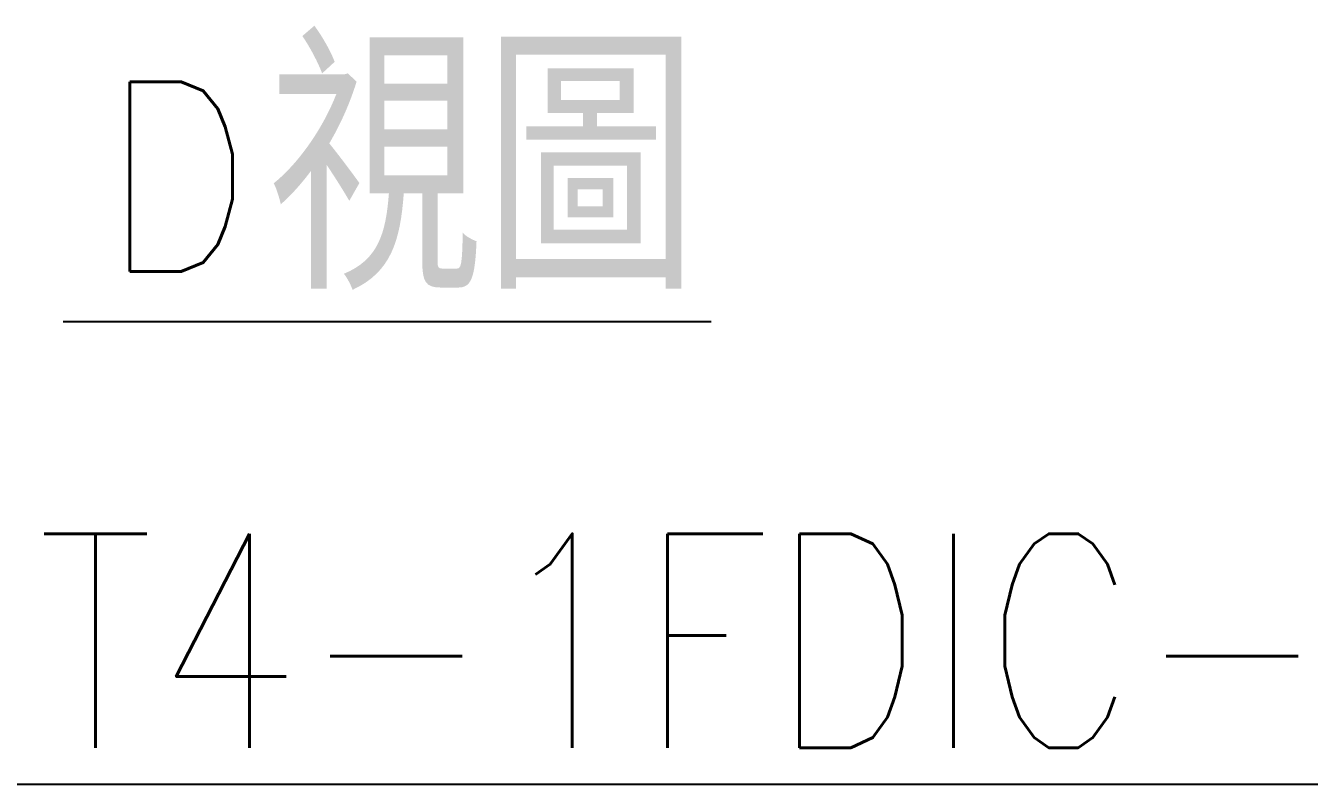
# Model space of a CAD drawing. Header units: millimetres. Extents: x 2300 to 2707, y 6 to 295.
# Drawn here: x 2495.53 to 2525.71, y 29.8 to 47.63 of the extents above; entities that cross this region are included whole.
import ezdxf
from ezdxf.enums import TextEntityAlignment as Align

# ---------------------------------------------------------------- set-up
doc = ezdxf.new("R2010")
doc.units = ezdxf.units.MM
doc.header["$LTSCALE"] = 10
doc.layers.get('0').update_dxf_attribs({"linetype": 'CONTINUOUS'})
doc.styles.add('SIMPLEX', font='SIMPLEX.shx', dxfattribs={"width": 0.8, "height": 3.5, "bigfont": 'chineset.shx'})
doc.styles.get("Standard").update_dxf_attribs({"font": 'TXT', "width": 0.8, "bigfont": 'CHINESET'})

msp = doc.modelspace()

# ---------------------------------------------------------------- linework, layer by layer
at = {"color": 6}
msp.add_line((2496.4097, 40.6752), (2511.6426, 40.6752), dxfattribs=at)
at = {"color": 3}
msp.add_line((2454.1626, 29.7983), (2706.4667, 29.7983), dxfattribs=at)

# ---------------------------------------------------------------- texts
at = {"color": 3, "width": 0.9}
msp.add_text('視圖', height=5.625, dxfattribs=at).set_placement((2501.2232, 41.4437))
at = {"color": 3, "style": 'SIMPLEX', "width": 0.9}
msp.add_text('D', height=4.464, dxfattribs=at).set_placement((2497.2889, 41.8524))
at = {"color": 3, "style": 'SIMPLEX', "width": 0.8}
msp.add_text('=1R32-05T4-1FDIC-1250-1500-0.018', height=5.029218, dxfattribs=at).set_placement((2465.9625, 33.1741), align=Align.MIDDLE_LEFT)

doc.saveas('drawing.dxf')
